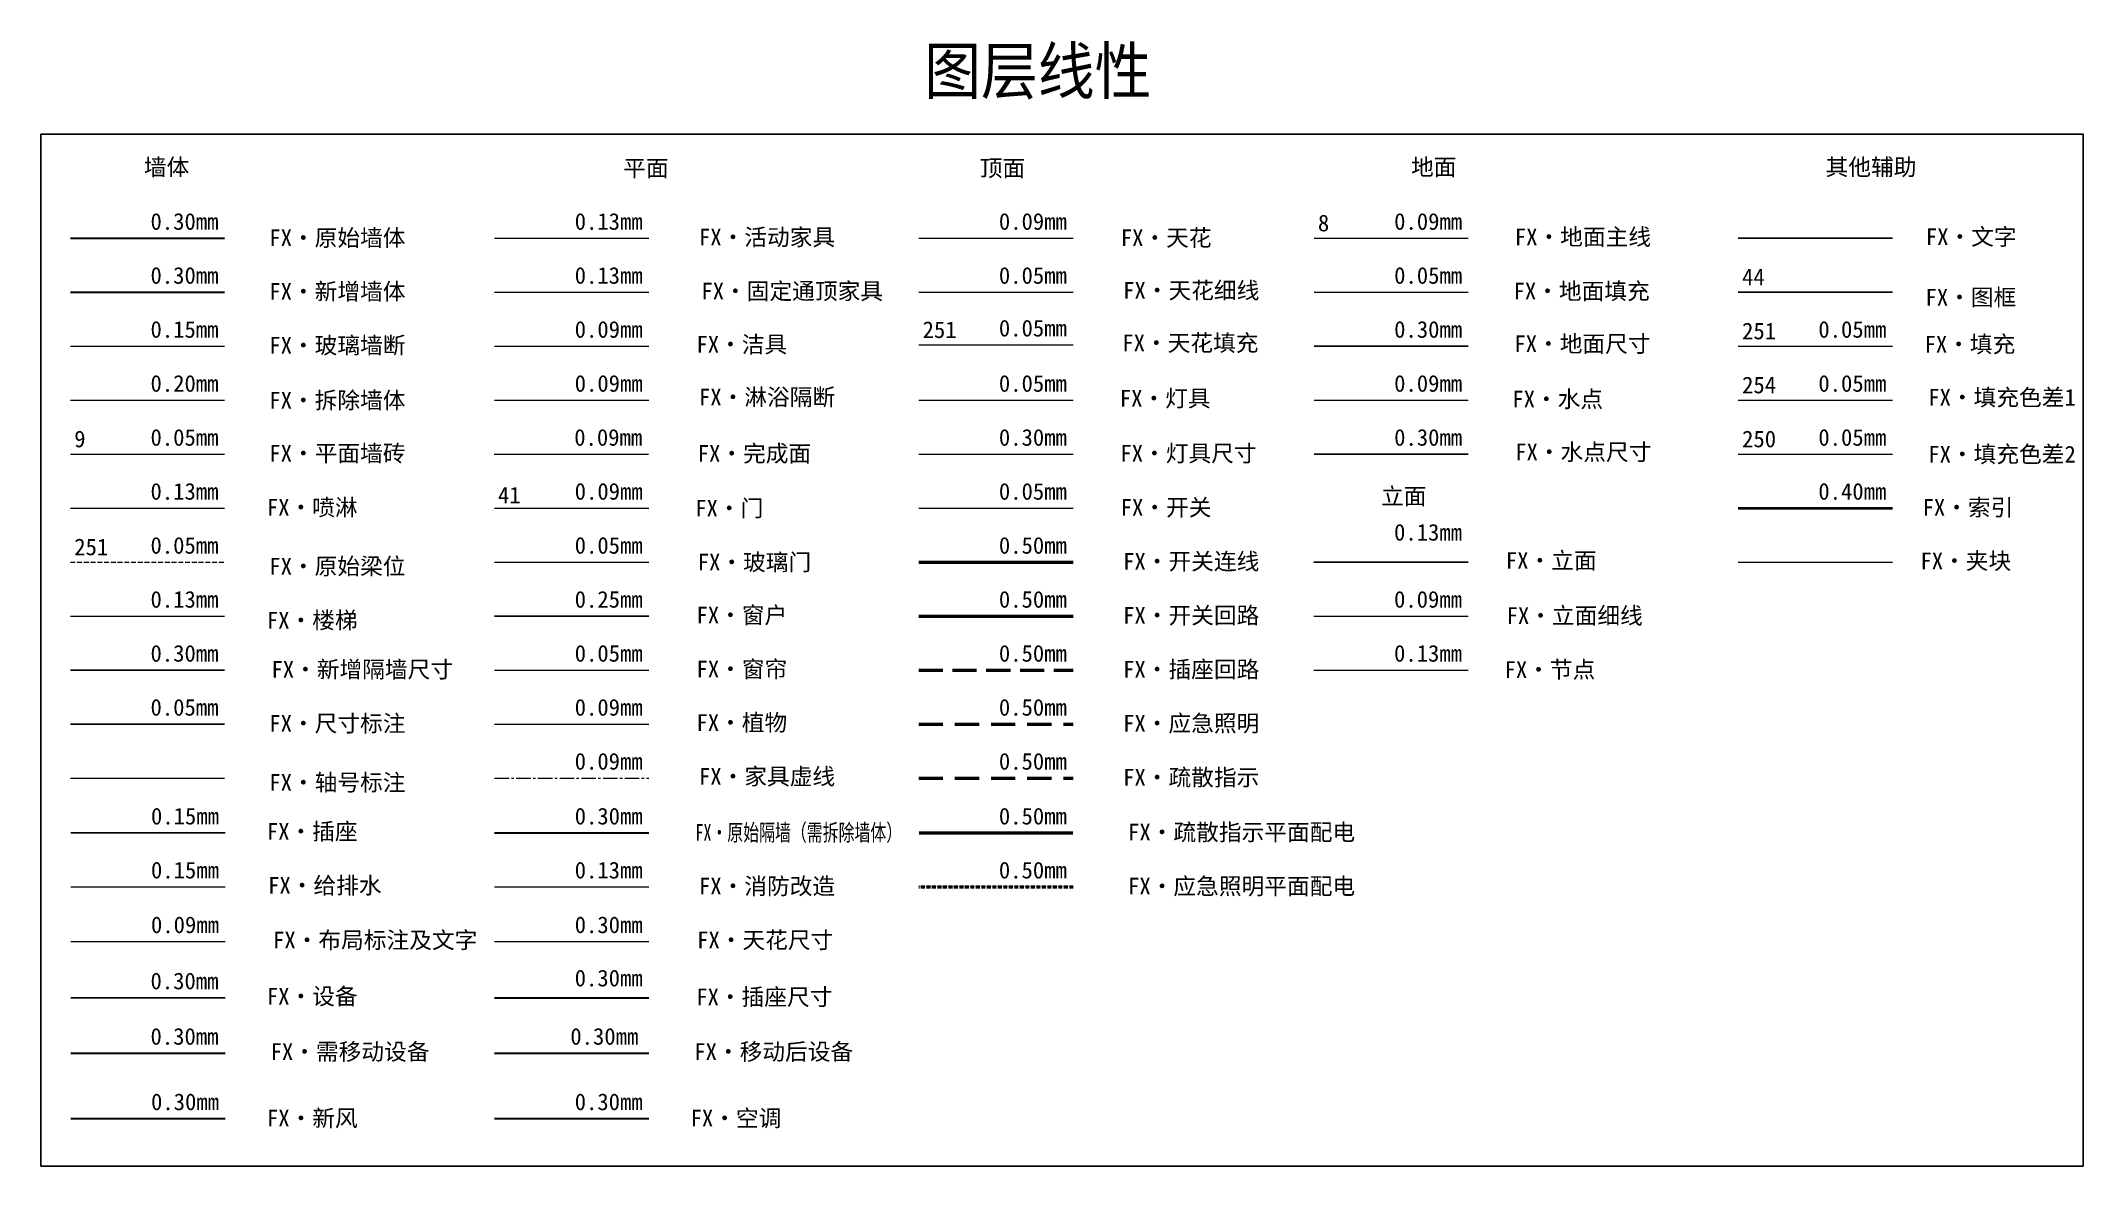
# Model space of a CAD drawing. Header units: millimetres. Extents: x 9068 to 114988, y 9813 to 68178.
import ezdxf
from ezdxf.enums import TextEntityAlignment as Align

# ---------------------------------------------------------------- set-up
doc = ezdxf.new("R2010")
doc.units = ezdxf.units.MM
doc.header["$LTSCALE"] = 1000
for name, pattern in [('1', [0.375, 0.25, -0.125]), ('CENTER2', [1.125, 0.75, -0.125, 0.125, -0.125]), ('DASH', [0.35, 0.25, -0.1]), ('HIDDEN', [0.375, 0.25, -0.125])]:
    doc.linetypes.add(name, pattern=pattern)
for name, color, linetype, lineweight in [('FX·原始墙体', 7, 'Continuous', 30), ('FX·原始梁位', 251, 'DASH', 5), ('FX·喷淋', 1, 'Continuous', 13), ('FX·固定通顶家具', 1, 'Continuous', 13), ('FX·地面主线', 8, 'Continuous', 9), ('FX·地面填充', 250, 'Continuous', 5), ('FX·填充', 251, 'Continuous', 5), ('FX·填充色差1', 254, 'Continuous', 0), ('FX·填充色差2', 250, 'Continuous', 0), ('FX·天花', 2, 'Continuous', 9), ('FX·天花填充', 251, 'Continuous', 5), ('FX·天花尺寸', 1, 'Continuous', 5), ('FX·天花细线', 1, 'Continuous', 5), ('FX·夹块', 255, 'Continuous', 0), ('FX·完成面', 41, 'Continuous', 9), ('FX·家具虚线', 251, 'HIDDEN', 9), ('FX·布局标注及文字', 3, 'Continuous', 9), ('FX·平面墙砖', 9, 'Continuous', 5), ('FX·应急照明', 141, 'HIDDEN', 50), ('FX·应急照明平面配电', 141, 'Continuous', 50), ('FX·开关', 1, 'Continuous', 5), ('FX·开关回路', 4, 'Continuous', 50), ('FX·开关连线', 1, 'Continuous', 50), ('FX·拆除墙体', 5, 'Continuous', 20), ('FX·插座回路', 1, 'HIDDEN', 50), ('FX·插座尺寸', 1, 'Continuous', 30), ('FX·新增墙体', 202, 'Continuous', 30), ('FX·新风', 2, 'Continuous', 30), ('FX·标注', 3, 'Continuous', 5), ('FX·植物', 116, 'Continuous', 9), ('FX·楼梯', 2, 'Continuous', 13), ('FX·水点', 6, 'Continuous', 13), ('FX·洁具', 42, 'Continuous', 9), ('FX·活动家具', 51, 'Continuous', 13), ('FX·消防改造', 1, 'Continuous', 13), ('FX·淋浴隔断', 3, 'Continuous', 9), ('FX·灯具', 2, 'Continuous', 5), ('FX·灯具尺寸', 1, 'Continuous', 5), ('FX·玻璃墙断', 132, 'Continuous', 15), ('FX·玻璃门', 1, 'Continuous', 5), ('FX·疏散指示', 30, 'HIDDEN', 50), ('FX·疏散指示平面配电', 30, 'Continuous', 50), ('FX·移动后设备', 1, 'Continuous', 30), ('FX·空调', 7, 'Continuous', 30), ('FX·窗帘', 1, 'Continuous', 5), ('FX·窗户', 3, 'Continuous', 25), ('FX·立面细线', 1, 'Continuous', 9), ('FX·索引线', 3, 'Continuous', 40), ('FX·给排水', 3, 'Continuous', 5), ('FX·节点', 255, 'Continuous', 0), ('FX·门', 6, 'Continuous', 9), ('FX·需移动设备', 1, 'Continuous', 30)]:
    doc.layers.add(name, color=color, linetype=linetype, lineweight=lineweight)
for name, color, linetype in [('FX·图框1', 44, 'Continuous'), ('FX·地面尺寸', 1, 'Continuous'), ('FX·尺寸标注', 3, 'Continuous'), ('FX·插座', 2, 'Continuous'), ('FX·文字', 50, 'Continuous'), ('FX·新增隔墙尺寸', 1, 'Continuous'), ('FX·水点尺寸', 1, 'Continuous'), ('FX·立面', 2, 'Continuous'), ('FX·设备', 1, 'Continuous')]:
    doc.layers.add(name, color=color, linetype=linetype)
doc.styles.add('123', font='simhei.ttf')
doc.styles.add('封面字', font='simhei.ttf', dxfattribs={"width": 0.9})

msp = doc.modelspace()

# ---------------------------------------------------------------- linework, layer by layer
at = {"layer": 'FX·原始墙体', "ltscale": 500}
for p, q in [((10601, 57943), (18601, 57943)), ((32601, 27099), (40601, 27099))]:
    msp.add_line(p, q, dxfattribs=at)
at = {"layer": 'FX·原始梁位', "linetype": 'DASH'}
msp.add_line((10601, 41143), (18601, 41143), dxfattribs=at)
at = {"layer": 'FX·喷淋', "ltscale": 500}
msp.add_line((10601, 43943), (18601, 43943), dxfattribs=at)
at = {"layer": 'FX·固定通顶家具', "ltscale": 500}
msp.add_line((32601, 55143), (40601, 55143), dxfattribs=at)
at = {"layer": 'FX·图框1'}
msp.add_line((97101, 55143), (105101, 55143), dxfattribs=at)
at = {"layer": 'FX·地面主线', "ltscale": 500}
msp.add_line((75101, 57943), (83101, 57943), dxfattribs=at)
at = {"layer": 'FX·地面填充', "color": 250, "ltscale": 500}
msp.add_line((75101, 55143), (83101, 55143), dxfattribs=at)
at = {"layer": 'FX·地面尺寸', "color": 1, "ltscale": 500}
msp.add_line((75101, 52343), (83101, 52343), dxfattribs=at)
at = {"layer": 'FX·填充', "ltscale": 500}
msp.add_line((97101, 52343), (105101, 52343), dxfattribs=at)
at = {"layer": 'FX·填充色差1', "ltscale": 500}
msp.add_line((97101, 49543), (105101, 49543), dxfattribs=at)
at = {"layer": 'FX·填充色差2', "ltscale": 500}
msp.add_line((97101, 46743), (105101, 46743), dxfattribs=at)
at = {"layer": 'FX·天花', "ltscale": 500}
msp.add_line((54601, 57943), (62601, 57943), dxfattribs=at)
at = {"layer": 'FX·天花填充', "ltscale": 500}
msp.add_line((54601, 52410), (62601, 52410), dxfattribs=at)
at = {"layer": 'FX·天花尺寸', "color": 1, "ltscale": 500}
msp.add_line((32601, 21465), (40601, 21465), dxfattribs=at)
at = {"layer": 'FX·天花细线', "ltscale": 500}
msp.add_line((54601, 55143), (62601, 55143), dxfattribs=at)
at = {"layer": 'FX·夹块', "ltscale": 500}
msp.add_line((97101, 41143), (105101, 41143), dxfattribs=at)
at = {"layer": 'FX·完成面', "ltscale": 500}
msp.add_line((32578, 46743), (40578, 46743), dxfattribs=at)
at = {"layer": 'FX·家具虚线', "color": 251, "linetype": 'CENTER2'}
msp.add_line((32601, 29943), (40601, 29943), dxfattribs=at)
at = {"layer": 'FX·尺寸标注', "color": 3, "ltscale": 500}
msp.add_line((10601, 32743), (18601, 32743), dxfattribs=at)
at = {"layer": 'FX·布局标注及文字', "ltscale": 500}
msp.add_line((10626, 21465), (18626, 21465), dxfattribs=at)
at = {"layer": 'FX·平面墙砖', "ltscale": 500}
msp.add_line((10601, 46743), (18601, 46743), dxfattribs=at)
at = {"layer": 'FX·应急照明', "color": 141, "linetype": 'HIDDEN', "ltscale": 5}
msp.add_line((54601, 32743), (62601, 32743), dxfattribs=at)
at = {"layer": 'FX·应急照明平面配电', "color": 141, "linetype": 'DASH', "ltscale": 0.01}
msp.add_line((54601, 24299), (62601, 24299), dxfattribs=at)
at = {"layer": 'FX·开关', "ltscale": 500}
msp.add_line((54601, 43943), (62601, 43943), dxfattribs=at)
at = {"layer": 'FX·开关回路', "color": 4, "ltscale": 500}
msp.add_line((54601, 38343), (62601, 38343), dxfattribs=at)
at = {"layer": 'FX·开关连线', "lineweight": 50, "ltscale": 500}
msp.add_line((54601, 41143), (62601, 41143), dxfattribs=at)
at = {"layer": 'FX·拆除墙体', "color": 5, "ltscale": 500}
msp.add_line((10601, 49543), (18601, 49543), dxfattribs=at)
at = {"layer": 'FX·插座', "ltscale": 500}
msp.add_line((10626, 27099), (18626, 27099), dxfattribs=at)
at = {"layer": 'FX·插座回路', "linetype": 'DASH', "ltscale": 5}
msp.add_line((54601, 35543), (62601, 35543), dxfattribs=at)
at = {"layer": 'FX·插座尺寸', "color": 1, "ltscale": 500}
msp.add_line((32601, 18551), (40601, 18551), dxfattribs=at)
at = {"layer": 'FX·文字', "ltscale": 500}
msp.add_line((97101, 57943), (105101, 57943), dxfattribs=at)
at = {"layer": 'FX·文字', "color": 251, "ltscale": 500}
msp.add_lwpolyline([(9068, 63342), (114988, 63342), (114988, 9813), (9068, 9813)], close=True, dxfattribs=at)
at = {"layer": 'FX·新增墙体', "color": 6, "ltscale": 500}
msp.add_line((10601, 55143), (18601, 55143), dxfattribs=at)
at = {"layer": 'FX·新增隔墙尺寸', "ltscale": 500}
msp.add_line((10601, 35543), (18601, 35543), dxfattribs=at)
at = {"layer": 'FX·新风', "ltscale": 500}
msp.add_line((10629, 12284), (18629, 12284), dxfattribs=at)
at = {"layer": 'FX·标注', "ltscale": 500}
msp.add_line((10601, 29943), (18601, 29943), dxfattribs=at)
at = {"layer": 'FX·植物', "ltscale": 500}
msp.add_line((32601, 32743), (40601, 32743), dxfattribs=at)
at = {"layer": 'FX·楼梯'}
msp.add_line((10601, 38343), (18601, 38343), dxfattribs=at)
at = {"layer": 'FX·水点', "ltscale": 500}
msp.add_line((75101, 49543), (83101, 49543), dxfattribs=at)
at = {"layer": 'FX·水点尺寸', "color": 1, "ltscale": 500}
msp.add_line((75101, 46743), (83101, 46743), dxfattribs=at)
at = {"layer": 'FX·洁具', "color": 3, "ltscale": 500}
msp.add_line((32601, 52343), (40601, 52343), dxfattribs=at)
at = {"layer": 'FX·活动家具', "ltscale": 500}
msp.add_line((32601, 57943), (40601, 57943), dxfattribs=at)
at = {"layer": 'FX·消防改造', "ltscale": 500}
msp.add_line((32601, 24299), (40601, 24299), dxfattribs=at)
at = {"layer": 'FX·淋浴隔断', "color": 3, "ltscale": 500}
msp.add_line((32601, 49543), (40601, 49543), dxfattribs=at)
at = {"layer": 'FX·灯具', "ltscale": 500}
msp.add_line((54601, 49543), (62601, 49543), dxfattribs=at)
at = {"layer": 'FX·灯具尺寸', "color": 1, "ltscale": 500}
msp.add_line((54601, 46743), (62601, 46743), dxfattribs=at)
at = {"layer": 'FX·玻璃墙断', "ltscale": 500}
msp.add_line((10601, 52343), (18601, 52343), dxfattribs=at)
at = {"layer": 'FX·玻璃门', "ltscale": 500}
msp.add_line((32601, 41143), (40601, 41143), dxfattribs=at)
at = {"layer": 'FX·疏散指示', "color": 30, "linetype": 'HIDDEN', "ltscale": 5}
msp.add_line((54601, 29943), (62601, 29943), dxfattribs=at)
at = {"layer": 'FX·疏散指示平面配电', "color": 30, "linetype": '1', "ltscale": 0.01}
msp.add_line((54601, 27099), (62601, 27099), dxfattribs=at)
at = {"layer": 'FX·移动后设备', "ltscale": 500}
msp.add_line((32601, 15676), (40601, 15676), dxfattribs=at)
at = {"layer": 'FX·空调', "ltscale": 500}
msp.add_line((32601, 12284), (40601, 12284), dxfattribs=at)
at = {"layer": 'FX·窗帘', "ltscale": 500}
msp.add_line((32601, 35543), (40601, 35543), dxfattribs=at)
at = {"layer": 'FX·窗户', "color": 3, "ltscale": 500}
msp.add_line((32601, 38343), (40601, 38343), dxfattribs=at)
at = {"layer": 'FX·立面', "ltscale": 500}
msp.add_line((75095, 41143), (83095, 41143), dxfattribs=at)
at = {"layer": 'FX·立面细线', "ltscale": 500}
msp.add_line((75095, 38343), (83095, 38343), dxfattribs=at)
at = {"layer": 'FX·索引线', "ltscale": 500}
msp.add_line((97101, 43943), (105101, 43943), dxfattribs=at)
at = {"layer": 'FX·给排水', "ltscale": 500}
msp.add_line((10626, 24299), (18626, 24299), dxfattribs=at)
at = {"layer": 'FX·节点', "ltscale": 500}
msp.add_line((75095, 35543), (83095, 35543), dxfattribs=at)
at = {"layer": 'FX·设备', "ltscale": 500}
msp.add_line((10626, 18551), (18626, 18551), dxfattribs=at)
at = {"layer": 'FX·门', "ltscale": 500}
msp.add_line((32601, 43943), (40601, 43943), dxfattribs=at)
at = {"layer": 'FX·需移动设备', "ltscale": 500}
msp.add_line((10626, 15676), (18626, 15676), dxfattribs=at)

# ---------------------------------------------------------------- texts
at = {"layer": 'FX·文字', "color": 2, "ltscale": 500, "style": '封面字', "width": 0.9}
msp.add_text('图层线性', height=2400, dxfattribs=at).set_placement((54880, 65421))
at = {"layer": 'FX·文字', "color": 9, "lineweight": 0, "ltscale": 2, "style": '123'}
for s, height, p in [('0.30mm', 863.7, (14755, 58379)), ('0.13mm', 863.7, (36755, 58379)), ('0.09mm', 863.7, (58755, 58379)), ('8', 864, (75300, 58298)), ('0.09mm', 863.7, (79255, 58379)), ('0.30mm', 863.7, (14755, 55579)), ('0.13mm', 863.7, (36755, 55579)), ('0.05mm', 863.7, (58755, 55579)), ('0.05mm', 863.7, (79255, 55579)), ('44', 863.7, (97300, 55498)), ('0.15mm', 863.7, (14755, 52779)), ('0.09mm', 863.7, (36755, 52779)), ('251', 863.7, (54800, 52764)), ('0.05mm', 863.7, (58755, 52845)), ('0.30mm', 863.7, (79255, 52779)), ('251', 863.7, (97300, 52698)), ('0.05mm', 863.7, (101255, 52779)), ('0.20mm', 863.7, (14755, 49979)), ('0.09mm', 863.7, (36755, 49979)), ('0.05mm', 863.7, (58755, 49979)), ('0.09mm', 863.7, (79255, 49979)), ('254', 863.7, (97300, 49898)), ('0.05mm', 863.7, (101255, 49979)), ('9', 864, (10800, 47098)), ('0.05mm', 863.7, (14755, 47179)), ('0.09mm', 863.7, (36732, 47179)), ('0.30mm', 863.7, (58755, 47179)), ('0.30mm', 863.7, (79255, 47179)), ('250', 863.7, (97300, 47098)), ('0.05mm', 863.7, (101255, 47179)), ('0.13mm', 863.7, (14755, 44379)), ('41', 863.7, (32777, 44185)), ('0.09mm', 863.7, (36755, 44379)), ('0.05mm', 863.7, (58755, 44379)), ('0.40mm', 863.7, (101255, 44379)), ('0.05mm', 863.7, (14755, 41579)), ('0.05mm', 863.7, (36755, 41579)), ('0.50mm', 863.7, (58755, 41579)), ('0.13mm', 863.7, (79249, 42258)), ('251', 863.7, (10800, 41498)), ('0.13mm', 863.7, (14755, 38779)), ('0.25mm', 863.7, (36755, 38779)), ('0.50mm', 863.7, (58755, 38779)), ('0.09mm', 863.7, (79249, 38779)), ('0.30mm', 863.7, (14755, 35979)), ('0.05mm', 863.7, (36755, 35979)), ('0.50mm', 863.7, (58755, 35979)), ('0.13mm', 863.7, (79249, 35979)), ('0.05mm', 863.7, (14755, 33179)), ('0.09mm', 863.7, (36755, 33179)), ('0.50mm', 863.7, (58755, 33179)), ('0.09mm', 863.7, (36755, 30379)), ('0.50mm', 863.7, (58755, 30379)), ('0.15mm', 863.7, (14780, 27535)), ('0.30mm', 863.7, (36755, 27535)), ('0.50mm', 863.7, (58755, 27535)), ('0.15mm', 863.7, (14780, 24735)), ('0.13mm', 863.7, (36755, 24735)), ('0.50mm', 863.7, (58755, 24735)), ('0.09mm', 863.7, (14780, 21900)), ('0.30mm', 863.7, (36755, 21900)), ('0.30mm', 863.7, (14755, 18987)), ('0.30mm', 863.7, (36755, 19137)), ('0.30mm', 863.7, (14755, 16112)), ('0.30mm', 863.7, (36529, 16112)), ('0.30mm', 863.7, (14783, 12719)), ('0.30mm', 863.7, (36755, 12719))]:
    msp.add_text(s, height=height, dxfattribs=at).set_placement(p)
at = {"layer": 'FX·文字', "lineweight": 0, "ltscale": 2, "style": '123'}
for s, height, p in [('FX·原始墙体', 863.7, (27981, 57531)), ('FX·活动家具', 863.7, (50262, 57566)), ('FX·天花', 863.7, (69785, 57533)), ('FX·地面主线', 863.7, (92578, 57580)), ('FX·文字', 863.7, (111537, 57586)), ('FX·新增墙体', 863.7, (27981, 54748)), ('FX·固定通顶家具', 863.7, (52746, 54768)), ('FX·天花细线', 863.7, (72263, 54804)), ('FX·地面填充', 863.7, (92510, 54766)), ('FX·图框', 863.7, (111520, 54447)), ('FX·洁具', 863.7, (47778, 52005)), ('FX·天花填充', 863.7, (72219, 52079)), ('FX·地面尺寸', 863.7, (92554, 52035)), ('FX·填充', 863.7, (111471, 52013)), ('FX·玻璃墙断', 863.7, (27981, 51955)), ('FX·拆除墙体', 863.7, (27981, 49106)), ('FX·淋浴隔断', 863.7, (50262, 49271)), ('FX·灯具', 863.7, (69735, 49204)), ('FX·水点', 863.7, (90091, 49166)), ('FX·填充色差1', 863.7, (114607, 49256)), ('FX·平面墙砖', 863.7, (27981, 46353)), ('FX·完成面', 863.7, (49020, 46345)), ('FX·灯具尺寸', 863.7, (72121, 46354)), ('FX·水点尺寸', 863.7, (92596, 46424)), ('FX·填充色差2', 863.7, (114607, 46308)), ('FX·喷淋', 863.7, (25497, 43553)), ('FX·门', 863.7, (46535, 43508)), ('FX·开关', 863.7, (69778, 43549)), ('FX·索引', 863.7, (111367, 43547)), ('FX·原始梁位', 863.7, (27981, 40497)), ('FX·玻璃门', 863.7, (49020, 40708)), ('FX·开关连线', 863.7, (72262, 40749)), ('FX·立面', 863.7, (89754, 40794)), ('FX·夹块', 863.7, (111256, 40776)), ('FX·楼梯', 863.7, (25497, 37697)), ('FX·窗户', 863.7, (47778, 37964)), ('FX·开关回路', 863.7, (72262, 37949)), ('FX·立面细线', 863.7, (92149, 37937)), ('FX·新增隔墙尺寸', 863.7, (30446, 35146)), ('FX·窗帘', 863.7, (47778, 35164)), ('FX·插座回路', 863.7, (72262, 35149)), ('FX·节点', 863.7, (89687, 35137)), ('FX·尺寸标注', 863.7, (27981, 32346)), ('FX·植物', 863.7, (47778, 32386)), ('FX·应急照明', 863.7, (72262, 32349)), ('FX·轴号标注', 863.7, (27981, 29282)), ('FX·家具虚线', 863.7, (50262, 29596)), ('FX·疏散指示', 863.7, (72262, 29549)), ('FX·插座', 863.7, (25497, 26742)), ('FX·疏散指示平面配电', 863.71, (77231, 26705)), ('FX·给排水', 863.7, (26739, 23942)), ('FX·消防改造', 863.7, (50262, 23908)), ('FX·应急照明平面配电', 863.71, (77231, 23905)), ('FX·布局标注及文字', 863.7, (31708, 21108)), ('FX·天花尺寸', 863.7, (50167, 21111)), ('FX·设备', 863.7, (25497, 18194)), ('FX·插座尺寸', 863.7, (50121, 18161)), ('FX·需移动设备', 863.7, (29223, 15319)), ('FX·移动后设备', 863.7, (51198, 15319)), ('FX·新风', 863.7, (25500, 11871)), ('FX·空调', 863.7, (47472, 11871))]:
    msp.add_text(s, height=height, dxfattribs=at).set_placement(p, align=Align.RIGHT)
at = {"layer": 'FX·文字', "lineweight": 0, "ltscale": 2, "style": '123', "width": 0.7}
msp.add_text('FX·原始隔墙（需拆除墙体）', height=863.71, dxfattribs=at).set_placement((53740, 26687), align=Align.RIGHT)
at = {"layer": 'FX·文字', "lineweight": 0, "ltscale": 2, "char_height": 863.7, "width": 15838.38, "attachment_point": 1, "style": '123'}
for s, insert in [('墙体 ', (14411, 62064)), ('平面', (39272, 62008)), ('顶面', (57763, 62008)), ('地面 ', (80131, 62063)), ('其他辅助', (101631, 62064)), ('立面', (78575, 44995))]:
    msp.add_mtext(s, dxfattribs=dict(at, insert=insert))

doc.saveas('drawing.dxf')
